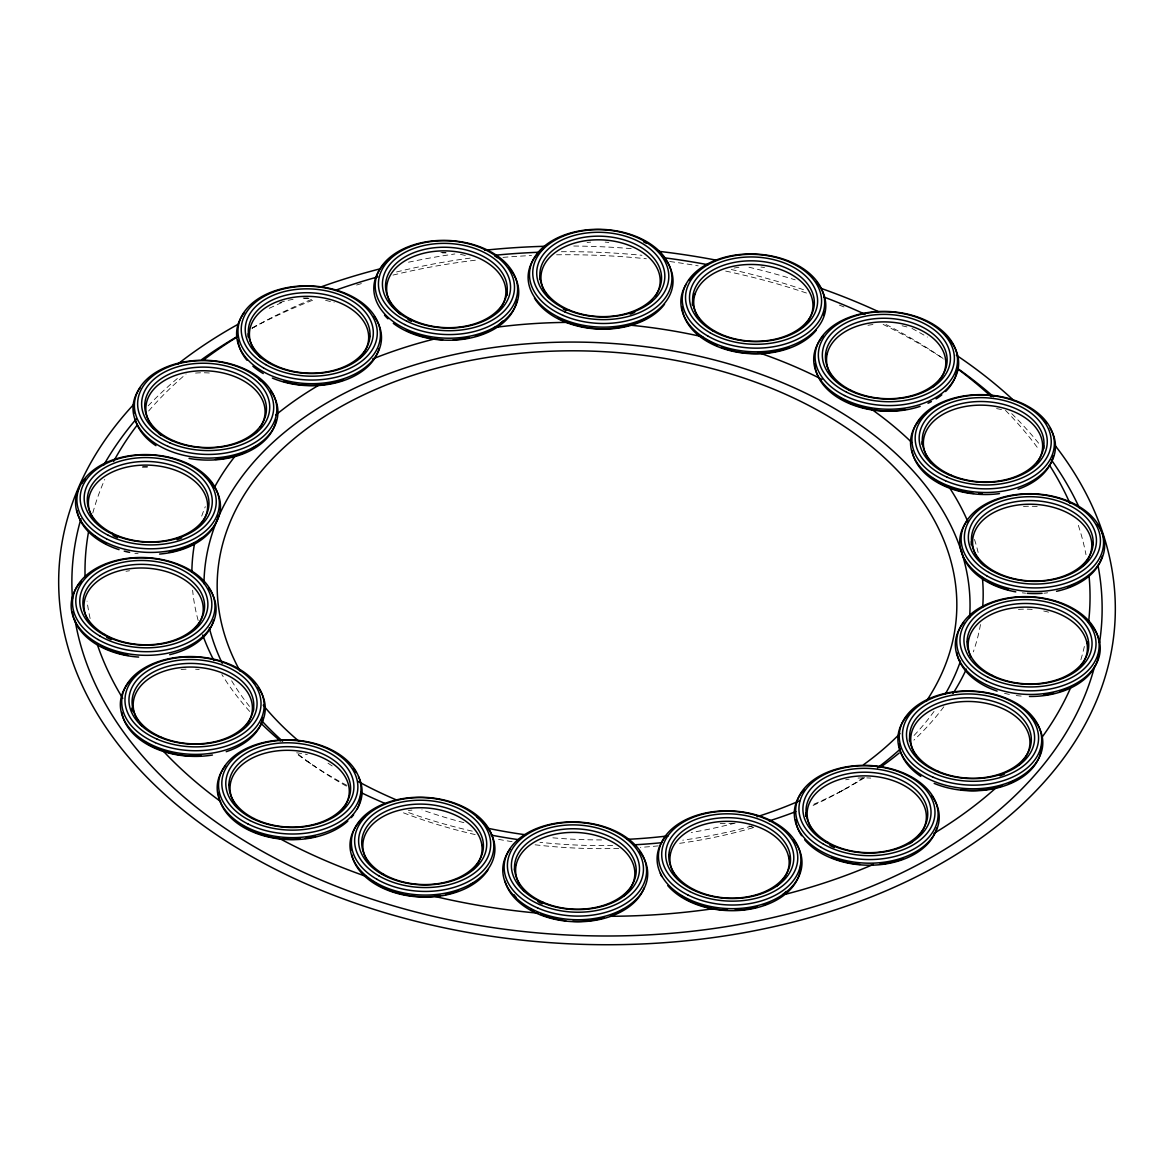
<?xml version="1.0" encoding="UTF-8"?>
<svg xmlns="http://www.w3.org/2000/svg" width="1174" height="1174" viewBox="0 0 1174 1174"><rect width="100%" height="100%" fill="white"/><g stroke="black" fill="none" stroke-linecap="round" stroke-linejoin="round"><path stroke-width="0.75" stroke-dasharray="5 3.75" d="M252.205 328.06L256.622 325.624M839.219 792.318L848.054 787.431M306.693 760.972L315.116 766.695M934.005 711.444A383.267 252.953 2.6 0 1 912.55 737.067M863.374 777.687A383.267 252.953 2.6 0 1 810.97 806.421M752.96 827.729A383.267 252.953 2.6 0 1 678.029 843.548M658.262 845.882A383.267 252.953 2.6 0 1 640.388 847.364M618.698 848.42A383.267 252.953 2.6 0 1 535.021 844.796M512.113 841.67A383.267 252.953 2.6 0 1 498.422 839.337M475.191 834.582A383.267 252.953 2.6 0 1 402.007 812.261M346.374 786.14A383.267 252.953 2.6 0 1 295.804 752.343M249.49 706.41A383.267 252.953 2.6 0 1 230.867 679.452M735.217 823.047A370.059 244.236 2.6 0 1 691.251 832.498M601.558 839.924A370.059 244.236 2.6 0 1 552.499 837.796M463.877 822.651A370.059 244.236 2.6 0 1 421.921 809.825M332.183 765.962A370.059 244.236 2.6 0 1 327.707 762.983M269.242 308.307A528.652 348.913 2.6 0 1 282.068 302.452M408.493 262.213A528.652 348.913 2.6 0 1 454.822 253.966M573.763 246.026A528.652 348.913 2.6 0 1 631.201 248.609M748.953 267.202A528.652 348.913 2.6 0 1 795.194 279.838M911.963 328.412A528.652 348.913 2.6 0 1 927.387 337.07M148.188 405.837A515.43 340.181 2.6 0 1 179.358 376.825M252.395 328.001A515.43 340.181 2.6 0 1 315.043 299.311M356.558 285.033A515.43 340.181 2.6 0 1 363.426 282.993M392.982 275.083A515.43 340.181 2.6 0 1 478.508 259.836M503.015 257.385A515.43 340.181 2.6 0 1 531.514 255.536M556.593 254.802A515.43 340.181 2.6 0 1 646.36 258.764M669.752 261.523A515.43 340.181 2.6 0 1 698.192 265.852M725.679 271.091A515.43 340.181 2.6 0 1 808.959 293.882M839.366 305.093A515.43 340.181 2.6 0 1 844.326 307.089M883.141 324.435A515.43 340.181 2.6 0 1 943.984 359.112M1011.724 413.63A515.43 340.181 2.6 0 1 1040.487 445.504M1084.365 646.463A502.81 331.86 2.6 0 1 1080.77 660.082M90.119 618.522A502.81 331.86 2.6 0 1 87.052 601.176M92.805 513.009A502.81 331.86 2.6 0 1 104.75 479.462M148.658 410.988A502.81 331.86 2.6 0 1 186.123 373.934M251.896 328.265A502.81 331.86 2.6 0 1 311.565 299.429M396.533 271.972A502.81 331.86 2.6 0 1 470.701 258.045M561.363 251.72A502.81 331.86 2.6 0 1 641.929 255.286M731.314 269.521A502.81 331.86 2.6 0 1 805.716 290.462M886.018 324.523A502.81 331.86 2.6 0 1 944.189 359.229M1005.458 410.328A502.81 331.86 2.6 0 1 1039.357 450.244M1078.348 525.35A502.81 331.86 2.6 0 1 1085.979 554.656M980.481 624.539A395.887 261.288 2.6 0 1 973.319 651.864M943.808 706.807A395.887 261.288 2.6 0 1 913.915 740.119M864.754 777.614A395.887 261.288 2.6 0 1 811.836 805.1M752.02 825.982A395.887 261.288 2.6 0 1 682.74 840.188M612.637 845.544A395.887 261.288 2.6 0 1 539.967 842.316M472.3 831.148A395.887 261.288 2.6 0 1 406.556 811.85M346.858 785.347A395.887 261.288 2.6 0 1 295.261 752.739M249.68 711.415A395.887 261.288 2.6 0 1 221.871 674.522M198.142 620.43A395.887 261.288 2.6 0 1 192.624 590.228M201.708 516.12A395.887 261.288 2.6 0 1 205.303 506.64M974.493 539.438A395.887 261.288 2.6 0 1 978.147 552.455M142.303 467.164A60.887 40.18 2.6 0 1 147.763 467.135M142.656 466.768A64.1 42.308 2.6 0 1 147.675 466.768M138.106 553.717A71.276 47.048 2.6 0 1 134.834 553.277M126 571.283A60.887 40.18 2.6 0 1 129.536 570.755M181.09 669.532A60.887 40.18 2.6 0 1 186.505 669.151M195.588 669.224A60.887 40.18 2.6 0 1 199.213 669.503M296.655 752.827A60.887 40.18 2.6 0 1 307.324 754.574M408.376 810.5A60.887 40.18 2.6 0 1 411.957 810.119M720.205 823.605A60.887 40.18 2.6 0 1 734.733 823.664M748.953 826.012A60.887 40.18 2.6 0 1 754.046 827.45M845.691 779.815A60.887 40.18 2.6 0 1 849.14 779.154M858.033 778.083A60.887 40.18 2.6 0 1 870.741 778.098M1018.46 609.394A60.887 40.18 2.6 0 1 1032.988 609.453M1043.73 611.008A60.887 40.18 2.6 0 1 1048.94 612.256M1021.189 696.079A71.276 47.048 2.6 0 1 1016.244 695.551M1009.376 694.406A71.276 47.048 2.6 0 1 1002.258 692.704M1023.479 506.449A60.887 40.18 2.6 0 1 1039.797 506.786M1047.619 592.811A71.276 47.048 2.6 0 1 1043.95 593.193M1025.592 593.178A71.276 47.048 2.6 0 1 1022.29 592.841M996.594 408.596A60.887 40.18 2.6 0 1 1001.862 409.697M867.982 325.286A60.887 40.18 2.6 0 1 873.265 324.508M902.102 325.785A60.887 40.18 2.6 0 1 908.999 327.502M733.999 268.083A60.887 40.18 2.6 0 1 741.043 267.012M760.957 267.041A60.887 40.18 2.6 0 1 764.567 267.511M587.073 242.49A60.887 40.18 2.6 0 1 590.654 242.123M605.182 242.093A60.887 40.18 2.6 0 1 608.792 242.446M442.393 252.909A60.887 40.18 2.6 0 1 446.017 252.924M460.443 254.42A60.887 40.18 2.6 0 1 465.696 255.565M440.91 252.557A64.1 42.308 2.6 0 1 445.929 252.557M279.705 302.584A60.887 40.18 2.6 0 1 293.207 299.37M303.949 298.401A60.887 40.18 2.6 0 1 309.422 298.416M325.58 300.368A60.887 40.18 2.6 0 1 334.12 302.657M303.127 298.049A64.1 42.308 2.6 0 1 309.848 298.064M195.559 373.068A60.887 40.18 2.6 0 1 211.892 373.2"/><path stroke-width="1.5" d="M203.968 583.713A383.267 252.953 2.6 0 1 597.801 342.632A383.267 252.953 2.6 0 1 969.577 617.597M960.508 661.079A383.267 252.953 2.6 0 1 945.099 694.377M900.502 748.821A383.267 252.953 2.6 0 1 877.521 767.767M282.582 741.19A383.267 252.953 2.6 0 1 261.068 719.985M222.253 663.325A383.267 252.953 2.6 0 1 209.295 627.826M240.054 671.117A370.059 244.236 2.6 0 1 597.096 351.334A370.059 244.236 2.6 0 1 926.433 701.083M899.959 733.589A370.059 244.236 2.6 0 1 863.492 764.744M799.949 800.624A370.059 244.236 2.6 0 1 757.069 816.722M668.182 835.859A370.059 244.236 2.6 0 1 626.975 839.337M525.629 834.787A370.059 244.236 2.6 0 1 486.858 828.052M395.785 799.655A370.059 244.236 2.6 0 1 357.879 781.326M299.165 741.44A370.059 244.236 2.6 0 1 263.196 705.163M1054.898 445.21A528.652 348.913 2.6 0 1 572.222 943.955A528.652 348.913 2.6 0 1 133.542 404.59M177.626 364.189A528.652 348.913 2.6 0 1 238.028 324.303M320.458 287.116A528.652 348.913 2.6 0 1 380.391 268.758M484.598 250.253A528.652 348.913 2.6 0 1 545.074 246.276M657.983 251.236A528.652 348.913 2.6 0 1 716.155 260.144M820.89 288.32A528.652 348.913 2.6 0 1 878.108 311.477M956.296 355.15A528.652 348.913 2.6 0 1 1013.837 400.554M1097.969 565.296A515.43 340.181 2.6 0 1 1099.51 642.809M1094.594 666.392A515.43 340.181 2.6 0 1 571.562 935.194A515.43 340.181 2.6 0 1 75.063 620.092M72.48 598.769A515.43 340.181 2.6 0 1 80.947 518.776M103.84 464.933A515.43 340.181 2.6 0 1 136.184 419.118M201.884 359.435A515.43 340.181 2.6 0 1 238.161 335.969M957.162 368.122A515.43 340.181 2.6 0 1 993.483 396.68M1051.2 459.68A515.43 340.181 2.6 0 1 1079.39 507.931M1089.002 575.509A502.81 331.86 2.6 0 1 1088.547 622.396M1071.011 686.878A502.81 331.86 2.6 0 1 1041.91 737.419M996.902 787.035A502.81 331.86 2.6 0 1 933.961 833.393M873.295 864.446A502.81 331.86 2.6 0 1 785.347 894.294M715.142 908.427A502.81 331.86 2.6 0 1 610.157 916.292M538.338 913.196A502.81 331.86 2.6 0 1 434.835 896.437M365.98 876.362A502.81 331.86 2.6 0 1 278.018 837.664M220.609 801.49A502.81 331.86 2.6 0 1 163.421 751.257M122.756 698.369A502.81 331.86 2.6 0 1 97.266 644.35M85.071 576.83A502.81 331.86 2.6 0 1 88.549 531.807M113.585 461.47A502.81 331.86 2.6 0 1 137.343 424.9M202.985 360.389A502.81 331.86 2.6 0 1 238.043 336.439M335.06 290.433A502.81 331.86 2.6 0 1 377.808 276.873M496.132 255.14A502.81 331.86 2.6 0 1 538.631 252.263M664.543 257.84A502.81 331.86 2.6 0 1 708.025 264.722M823.928 297.037A502.81 331.86 2.6 0 1 865.003 314.265M957.28 368.607A502.81 331.86 2.6 0 1 991.179 396.563M1049.453 465.109A502.81 331.86 2.6 0 1 1069.94 503.367M982.697 606.958A395.887 261.288 2.6 0 0 982.403 577.769A68.063 44.92 2.6 0 1 979.732 575.671M966.334 669.151A395.887 261.288 2.6 0 1 952.965 693.555M899.225 752.989A395.887 261.288 2.6 0 1 880.544 767.165M795.825 811.601A395.887 261.288 2.6 0 1 769.219 820.89M661.931 842.668A395.887 261.288 2.6 0 1 633.857 844.825M518.893 839.718A395.887 261.288 2.6 0 1 491.114 835.081M384.823 803.339A395.887 261.288 2.6 0 1 360.741 792.421M280.395 740.955A395.887 261.288 2.6 0 1 260.701 722.993M213.917 660.507A395.887 261.288 2.6 0 1 202.735 635.017M191.861 571.958A395.887 261.288 2.6 0 1 194.561 543.445M214.079 488.032A395.887 261.288 2.6 0 1 235.666 455.409M275.802 414.994A395.887 261.288 2.6 0 1 320.81 384.045M372.745 358.921A395.887 261.288 2.6 0 1 435.275 338.787M494.019 327.561A395.887 261.288 2.6 0 1 569.493 322.366M628.002 324.963A395.887 261.288 2.6 0 1 702.742 336.835M758.199 352.508A395.887 261.288 2.6 0 1 822.064 379.451M871.255 409.051A395.887 261.288 2.6 0 1 911.758 442.466M948.504 486.212A395.887 261.288 2.6 0 1 967.875 521.74M204.57 476.028A72.509 47.855 2.6 0 1 161.087 551.941A72.509 47.855 2.6 0 1 79.054 488.032M81.754 483.424A72.509 47.855 2.6 0 1 85.188 479.051M95.417 521.74A59.654 39.373 2.6 0 1 147.689 465.109A59.654 39.373 2.6 0 1 200.901 524.059M181.706 537.883A59.654 39.373 2.6 0 1 177.142 539.629M117.532 537.589A59.654 39.373 2.6 0 1 113.056 535.535M201.062 538.411A68.063 44.92 2.6 0 1 198.45 540.407M194.18 543.166A68.063 44.92 2.6 0 1 168.953 552.352M106.306 543.65A68.063 44.92 2.6 0 1 101.624 540.921M97.339 537.941A68.063 44.92 2.6 0 1 94.712 535.828M218.437 515.606A71.276 47.048 2.6 0 1 159.591 554.069M129.595 552.367A71.276 47.048 2.6 0 1 124.224 551.134M119.044 549.637A71.276 47.048 2.6 0 1 77.058 510.543M208.678 588.013A72.509 47.855 2.6 0 1 140.865 655.195A72.509 47.855 2.6 0 1 81.153 581.541M90.075 623.379A59.654 39.373 2.6 0 1 145.576 568.084A59.654 39.373 2.6 0 1 195.31 628.369M111.119 639.61A59.654 39.373 2.6 0 1 106.761 637.438M128.215 655.43A68.063 44.92 2.6 0 1 101.155 646.14M213.653 620.121A71.276 47.048 2.6 0 1 169.716 654.681M138.649 657.088A71.276 47.048 2.6 0 1 72.436 611.801M258.177 687.509A72.509 47.855 2.6 0 1 233.729 747.031A72.509 47.855 2.6 0 1 140.029 737.932A72.509 47.855 2.6 0 1 135.612 675.608M252.792 681.155A72.509 47.855 2.6 0 1 255.11 683.635M137.563 719.882A59.654 39.373 2.6 0 1 194.767 667.14A59.654 39.373 2.6 0 1 246.437 725.048M142.303 726.134A59.654 39.373 2.6 0 1 140.205 723.698M132.075 711.473A60.887 40.18 2.6 0 1 131.826 708.098M253.261 707.13A60.887 40.18 2.6 0 1 253.511 710.505M201.003 755.88A68.063 44.92 2.6 0 1 145.429 742.247M263.225 717.578A71.276 47.048 2.6 0 1 226.23 751.683M212.435 755.029A71.276 47.048 2.6 0 1 121.847 712.515M358.51 776.616A72.509 47.855 2.6 0 1 283.462 837.282A72.509 47.855 2.6 0 1 225.599 765.697M353.374 768.588A72.509 47.855 2.6 0 1 356.221 772.536M237.06 806.964A59.654 39.373 2.6 0 1 290.565 750.362A59.654 39.373 2.6 0 1 341.341 810.691M229.297 785.245A60.887 40.18 2.6 0 1 230.236 781.943M315.601 836.475A68.063 44.92 2.6 0 1 305.431 838.412M300.221 838.984A68.063 44.92 2.6 0 1 243.253 826.144M360.741 794.299A71.276 47.048 2.6 0 1 357.307 808.769M353.594 814.771A71.276 47.048 2.6 0 1 351.275 817.603M347.842 821.081A71.276 47.048 2.6 0 1 269.33 837.194A71.276 47.048 2.6 0 1 218.32 792.494M477.055 817.089A72.509 47.855 2.6 0 1 473.665 882.349A72.509 47.855 2.6 0 1 374.755 881.982A72.509 47.855 2.6 0 1 364.82 816.664M367.873 861.613A59.654 39.373 2.6 0 1 427.747 808.05A59.654 39.373 2.6 0 1 471.963 870.404M482.382 845.031A60.887 40.18 2.6 0 1 482.998 848.391M472.432 883.376A68.063 44.92 2.6 0 1 469.6 885.24M458.418 890.743A68.063 44.92 2.6 0 1 445.636 894.559M440.558 895.513A68.063 44.92 2.6 0 1 372.701 881.278M488.428 869.23A71.276 47.048 2.6 0 1 413.791 896.51A71.276 47.048 2.6 0 1 351.804 854.833M351.143 849.917A71.276 47.048 2.6 0 1 351.261 844.986M639.654 851.546A72.509 47.855 2.6 0 1 576.096 919.726A72.509 47.855 2.6 0 1 510.044 849.257M519.994 885.24A59.654 39.373 2.6 0 1 582.377 832.894A59.654 39.373 2.6 0 1 623.526 896.158M542.241 903.804A59.654 39.373 2.6 0 1 537.912 901.603M524.734 891.492A59.654 39.373 2.6 0 1 522.635 889.041M514.417 870.11A60.887 40.18 2.6 0 1 515.474 865.121M623.335 909.292A68.063 44.92 2.6 0 1 612.329 914.957M603.906 917.848A68.063 44.92 2.6 0 1 572.78 921.282M565.692 920.695A68.063 44.92 2.6 0 1 540.612 914.297M534.053 911.244A68.063 44.92 2.6 0 1 530.868 909.483M516.178 897.464A68.063 44.92 2.6 0 1 513.933 894.632M644.262 887.735A71.276 47.048 2.6 0 1 572.751 921.649A71.276 47.048 2.6 0 1 504.981 881.131M793.272 839.615A72.509 47.855 2.6 0 1 728.599 908.603A72.509 47.855 2.6 0 1 666.715 835.286M677.956 879.194A59.654 39.373 2.6 0 1 693.276 828.551A59.654 39.373 2.6 0 1 771.861 834.083A59.654 39.373 2.6 0 1 776.586 886.165M669.18 856.257A60.887 40.18 2.6 0 1 670.134 852.955M788.62 855.846A60.887 40.18 2.6 0 1 789.588 859.177M786.169 891.477A68.063 44.92 2.6 0 1 782.588 894.661M769.41 902.674A68.063 44.92 2.6 0 1 763.452 905.095M757.113 907.076A68.063 44.92 2.6 0 1 734.792 910.276M727.689 910.232A68.063 44.92 2.6 0 1 680.245 895.204M800.639 865.311A71.276 47.048 2.6 0 1 747.97 909.498A71.276 47.048 2.6 0 1 667.786 885.622M661.696 876.494A71.276 47.048 2.6 0 1 660.316 873.295M931.818 795.869A72.509 47.855 2.6 0 1 863.991 863.051A72.509 47.855 2.6 0 1 804.293 789.398M813.215 831.251A59.654 39.373 2.6 0 1 868.716 775.955A59.654 39.373 2.6 0 1 918.435 836.24M912.506 841.714A59.654 39.373 2.6 0 1 909.718 843.695M834.259 847.481A59.654 39.373 2.6 0 1 829.886 845.309M805.775 816.356A60.887 40.18 2.6 0 1 806.01 812.995M902.703 858.854A68.063 44.92 2.6 0 1 879.649 864.299M860.16 864.446A68.063 44.92 2.6 0 1 831.632 857.548M936.793 827.993A71.276 47.048 2.6 0 1 878.768 864.798A71.276 47.048 2.6 0 1 804.645 839.733M801.607 835.683A71.276 47.048 2.6 0 1 795.576 819.657M1030.332 715.568A72.509 47.855 2.6 0 1 1017.022 778.7A72.509 47.855 2.6 0 1 920.108 774.106A72.509 47.855 2.6 0 1 913.152 710.021M919.829 760.532A59.654 39.373 2.6 0 1 932.449 709.492A59.654 39.373 2.6 0 1 1011.166 713.22A59.654 39.373 2.6 0 1 1018.636 765.213M1004.504 774.048A59.654 39.373 2.6 0 1 999.984 775.823M909.38 740.838A60.887 40.18 2.6 0 1 910.114 735.819M1013.954 780.959A68.063 44.92 2.6 0 1 1009.112 783.293M1002.185 785.934A68.063 44.92 2.6 0 1 960.787 789.75M1041.397 747.09A71.276 47.048 2.6 0 1 934.166 783.396M920.827 776.381A71.276 47.048 2.6 0 1 899.02 743.626M1090.47 624.128A72.509 47.855 2.6 0 1 1029.187 694.45A72.509 47.855 2.6 0 1 963.751 622.499M971.118 657.337A59.654 39.373 2.6 0 1 1032.665 607.398A59.654 39.373 2.6 0 1 1080.682 666.084M967.449 642.046A60.887 40.18 2.6 0 1 968.389 638.759M1086.875 641.635A60.887 40.18 2.6 0 1 1087.843 644.966M1067.68 688.463A68.063 44.92 2.6 0 1 1060.151 691.427M1053.753 693.291A68.063 44.92 2.6 0 1 1043.583 695.228M1098.893 651.115A71.276 47.048 2.6 0 1 1029.451 696.476M997.137 691.119A71.276 47.048 2.6 0 1 956.839 652.583M1097.25 524.235A72.509 47.855 2.6 0 1 1031.608 591.505A72.509 47.855 2.6 0 1 967.64 520.229M977.604 558.09A59.654 39.373 2.6 0 1 1036.437 504.453A59.654 39.373 2.6 0 1 1082.81 565.751M984.032 565.633A59.654 39.373 2.6 0 1 980.613 562.082M971.206 544.721A60.887 40.18 2.6 0 1 971.456 541.346M1092.114 541.508A60.887 40.18 2.6 0 1 1092.73 544.868M1074.768 584.27A68.063 44.92 2.6 0 1 1068.149 587.22M1008.29 589.759A68.063 44.92 2.6 0 1 988.361 581.6M1102.239 556.359A71.276 47.048 2.6 0 1 1056.556 591.3M1042.116 593.325A71.276 47.048 2.6 0 1 1027.235 593.31M1015.759 591.872A71.276 47.048 2.6 0 1 961.227 549.667M1050.128 428.275A72.509 47.855 2.6 0 1 973.055 491.759A72.509 47.855 2.6 0 1 925.816 413.718M1044.185 420.483A72.509 47.855 2.6 0 1 1046.401 423.007M931.422 463.026A59.654 39.373 2.6 0 1 980.804 405.147A59.654 39.373 2.6 0 1 1036.642 463.158M922.06 444.535A60.887 40.18 2.6 0 1 922.441 441.189M1043.466 445.239A60.887 40.18 2.6 0 1 1043.73 448.615M982.345 494.107A68.063 44.92 2.6 0 1 978.764 493.931M973.466 493.447A68.063 44.92 2.6 0 1 932.802 478.361M1053.43 455.673A71.276 47.048 2.6 0 1 1018.063 489.235M999.456 493.623A71.276 47.048 2.6 0 1 912.051 450.625M946.567 336.41A72.509 47.855 2.6 0 1 935.018 397.927A72.509 47.855 2.6 0 1 840.804 397.502A72.509 47.855 2.6 0 1 823.341 335.852M834.582 379.76A59.654 39.373 2.6 0 1 849.903 329.102A59.654 39.373 2.6 0 1 928.487 334.649A59.654 39.373 2.6 0 1 933.213 386.716M825.821 356.823A60.887 40.18 2.6 0 1 826.76 353.521M905.389 409.477A68.063 44.92 2.6 0 1 839.777 397.722M956.898 370.793A71.276 47.048 2.6 0 1 945.569 391.514M941.812 394.86A71.276 47.048 2.6 0 1 936.133 398.896M931.378 401.611A71.276 47.048 2.6 0 1 928.018 403.254M920.137 406.351A71.276 47.048 2.6 0 1 814.844 364.072M816.385 281.907A72.509 47.855 2.6 0 1 758.169 351.789A72.509 47.855 2.6 0 1 686.1 284.313M688.8 280.483A72.509 47.855 2.6 0 1 695.712 273.395M699.807 319.856A59.654 39.373 2.6 0 1 757.391 264.678A59.654 39.373 2.6 0 1 802.84 327.12M692.366 304.961A60.887 40.18 2.6 0 1 692.601 301.601M693.761 296.655A60.887 40.18 2.6 0 1 695.052 293.412M789.295 347.475A68.063 44.92 2.6 0 1 721.32 347.387M716.698 345.494A68.063 44.92 2.6 0 1 705.016 339.007M824.28 311.726A71.276 47.048 2.6 0 1 823.766 314.999M816.179 330.349A71.276 47.048 2.6 0 1 737.331 352.2A71.276 47.048 2.6 0 1 682.035 306.634M661.74 255.125A72.509 47.855 2.6 0 1 646.14 317.611A72.509 47.855 2.6 0 1 549.828 312.108A72.509 47.855 2.6 0 1 543.386 248.36M643.557 241.785A72.509 47.855 2.6 0 1 646.551 243.4M548.992 297.682A59.654 39.373 2.6 0 1 597.126 239.804A59.654 39.373 2.6 0 1 655.253 296.332M652.274 300.177A59.654 39.373 2.6 0 1 648.87 303.567M634.752 312.387A59.654 39.373 2.6 0 1 630.218 314.162M566.103 310.494A59.654 39.373 2.6 0 1 563.256 308.997M539.629 279.177A60.887 40.18 2.6 0 1 540.011 275.831M648.679 316.687A68.063 44.92 2.6 0 1 557.782 317.772M664.528 304.242A71.276 47.048 2.6 0 1 598.094 329.043A71.276 47.048 2.6 0 1 534.449 298.093M508.944 267.877A72.509 47.855 2.6 0 1 490.13 329.527A72.509 47.855 2.6 0 1 394.493 322.468A72.509 47.855 2.6 0 1 389.533 259.058M494.65 255.888A72.509 47.855 2.6 0 1 497.409 257.693M400.672 314.515A59.654 39.373 2.6 0 1 402.814 262.213A59.654 39.373 2.6 0 1 481.78 259.557A59.654 39.373 2.6 0 1 497.967 311.257M411.326 321.324A59.654 39.373 2.6 0 1 408.038 319.548M506.86 292.077A60.887 40.18 2.6 0 1 506.977 295.452M502.912 321.016A68.063 44.92 2.6 0 1 499.332 324.215M489.367 330.657A68.063 44.92 2.6 0 1 475.455 336.175M468.896 337.804A68.063 44.92 2.6 0 1 453.311 339.756M442.642 339.682A68.063 44.92 2.6 0 1 406.189 330.276M517 299.781A71.276 47.048 2.6 0 1 468.294 338.435A71.276 47.048 2.6 0 1 393.305 323.349M387.978 318.814A71.276 47.048 2.6 0 1 384.514 315.175M374.11 316.364A72.509 47.855 2.6 0 1 308.469 383.634A72.509 47.855 2.6 0 1 244.5 312.372M254.465 350.234A59.654 39.373 2.6 0 1 313.297 296.582A59.654 39.373 2.6 0 1 359.67 357.894M260.892 357.762A59.654 39.373 2.6 0 1 258.544 355.428M248.081 336.85A60.887 40.18 2.6 0 1 248.316 333.489M368.974 333.636A60.887 40.18 2.6 0 1 369.59 337.011M343.498 379.936A68.063 44.92 2.6 0 1 283.492 381.418M379.099 348.487A71.276 47.048 2.6 0 1 272.368 378.072M263.24 373.552A71.276 47.048 2.6 0 1 252.88 366.229M246.951 360.227A71.276 47.048 2.6 0 1 237.867 340.167M270.856 391.206A72.509 47.855 2.6 0 1 205.245 458.051A72.509 47.855 2.6 0 1 140.278 387.596M258.72 379.07A72.509 47.855 2.6 0 1 261.582 381.315M153.897 428.627A59.654 39.373 2.6 0 1 202.016 370.749A59.654 39.373 2.6 0 1 260.144 427.277M257.165 431.122A59.654 39.373 2.6 0 1 254.963 433.411M161.234 435.466A59.654 39.373 2.6 0 1 158.549 433.279M256.358 445.738A68.063 44.92 2.6 0 1 252.117 448.541M245.909 451.843A68.063 44.92 2.6 0 1 215.444 459.46M276.198 419.646A71.276 47.048 2.6 0 1 189.058 458.403M155.951 445.665A71.276 47.048 2.6 0 1 135.215 419.47M134.159 412.91A71.276 47.048 2.6 0 1 134.144 409.638M106.379 538.749A71.276 47.048 2.6 0 0 218.995 508.313A71.276 47.048 2.6 0 0 119.044 457.963A71.276 47.048 2.6 0 0 106.379 538.749M108.346 535.329A68.063 44.92 2.6 0 0 215.884 506.273A68.063 44.92 2.6 0 0 120.423 458.183A68.063 44.92 2.6 0 0 108.346 535.329M110.664 533.26A64.1 42.308 2.6 0 0 211.936 505.906A64.1 42.308 2.6 0 0 122.052 460.619A64.1 42.308 2.6 0 0 110.664 533.26M112.469 533.334A60.887 40.18 2.6 0 0 208.664 507.344A60.887 40.18 2.6 0 0 123.285 464.346A60.887 40.18 2.6 0 0 112.469 533.334M98.058 639.537A71.276 47.048 2.6 0 0 213.917 614.457A71.276 47.048 2.6 0 0 119.249 559.749A71.276 47.048 2.6 0 0 98.058 639.537M100.201 636.205A68.063 44.92 2.6 0 0 210.836 612.27A68.063 44.92 2.6 0 0 120.423 560.027A68.063 44.92 2.6 0 0 100.201 636.205M102.74 634.254A64.1 42.308 2.6 0 0 206.932 611.713A64.1 42.308 2.6 0 0 121.788 562.522A64.1 42.308 2.6 0 0 102.74 634.254M104.721 634.43A60.887 40.18 2.6 0 0 203.689 613.019A60.887 40.18 2.6 0 0 122.815 566.294A60.887 40.18 2.6 0 0 104.721 634.43M155.291 742.643A71.276 47.048 2.6 0 0 264.121 707.012A71.276 47.048 2.6 0 0 159.356 661.27A71.276 47.048 2.6 0 0 155.291 742.643M157.067 739.136A68.063 44.92 2.6 0 0 260.995 705.104A68.063 44.92 2.6 0 0 160.955 661.417A68.063 44.92 2.6 0 0 157.067 739.136M159.165 736.964A64.1 42.308 2.6 0 0 257.033 704.928A64.1 42.308 2.6 0 0 162.819 663.78A64.1 42.308 2.6 0 0 159.165 736.964M160.779 736.964A60.887 40.18 2.6 0 0 253.745 706.528A60.887 40.18 2.6 0 0 164.257 667.448A60.887 40.18 2.6 0 0 160.779 736.964M248.007 823.972A71.276 47.048 2.6 0 0 360.623 793.551A71.276 47.048 2.6 0 0 260.672 743.201A71.276 47.048 2.6 0 0 248.007 823.972M249.974 820.553A68.063 44.92 2.6 0 0 357.512 791.496A68.063 44.92 2.6 0 0 262.051 743.421A68.063 44.92 2.6 0 0 249.974 820.553M252.293 818.483A64.1 42.308 2.6 0 0 353.565 791.129A64.1 42.308 2.6 0 0 263.68 745.842A64.1 42.308 2.6 0 0 252.293 818.483M254.098 818.571A60.887 40.18 2.6 0 0 350.292 792.582A60.887 40.18 2.6 0 0 264.913 749.57A60.887 40.18 2.6 0 0 254.098 818.571M376.913 879.282A71.276 47.048 2.6 0 0 492.757 854.217A71.276 47.048 2.6 0 0 398.089 799.509A71.276 47.048 2.6 0 0 376.913 879.282M379.041 875.951A68.063 44.92 2.6 0 0 489.675 852.016A68.063 44.92 2.6 0 0 399.277 799.773A68.063 44.92 2.6 0 0 379.041 875.951M381.594 874.014A64.1 42.308 2.6 0 0 485.772 851.458A64.1 42.308 2.6 0 0 400.642 802.268A64.1 42.308 2.6 0 0 381.594 874.014M383.56 874.19A60.887 40.18 2.6 0 0 482.529 852.764A60.887 40.18 2.6 0 0 401.669 806.039A60.887 40.18 2.6 0 0 383.56 874.19M537.736 908.001A71.276 47.048 2.6 0 0 646.551 872.37A71.276 47.048 2.6 0 0 541.786 826.613A71.276 47.048 2.6 0 0 537.736 908.001M539.512 904.494A68.063 44.92 2.6 0 0 643.425 870.462A68.063 44.92 2.6 0 0 543.386 826.775A68.063 44.92 2.6 0 0 539.512 904.494M541.596 902.322A64.1 42.308 2.6 0 0 639.463 870.272A64.1 42.308 2.6 0 0 545.25 829.138A64.1 42.308 2.6 0 0 541.596 902.322M543.21 902.307A60.887 40.18 2.6 0 0 636.176 871.871A60.887 40.18 2.6 0 0 546.688 832.792A60.887 40.18 2.6 0 0 543.21 902.307M687.905 894.984A71.276 47.048 2.6 0 0 800.521 864.563A71.276 47.048 2.6 0 0 700.555 814.213A71.276 47.048 2.6 0 0 687.905 894.984M689.857 891.565A68.063 44.92 2.6 0 0 797.41 862.508A68.063 44.92 2.6 0 0 701.949 814.433A68.063 44.92 2.6 0 0 689.857 891.565M692.19 889.51A64.1 42.308 2.6 0 0 793.463 862.142A64.1 42.308 2.6 0 0 703.564 816.869A64.1 42.308 2.6 0 0 692.19 889.51M693.995 889.584A60.887 40.18 2.6 0 0 790.19 863.594A60.887 40.18 2.6 0 0 704.796 820.582A60.887 40.18 2.6 0 0 693.995 889.584M821.198 847.393A71.276 47.048 2.6 0 0 937.057 822.328A71.276 47.048 2.6 0 0 842.389 767.62A71.276 47.048 2.6 0 0 821.198 847.393M823.341 844.062A68.063 44.92 2.6 0 0 933.976 820.127A68.063 44.92 2.6 0 0 843.563 767.884A68.063 44.92 2.6 0 0 823.341 844.062M825.88 842.125A64.1 42.308 2.6 0 0 930.072 819.584A64.1 42.308 2.6 0 0 844.928 770.379A64.1 42.308 2.6 0 0 825.88 842.125M827.861 842.301A60.887 40.18 2.6 0 0 926.829 820.89A60.887 40.18 2.6 0 0 845.955 774.15A60.887 40.18 2.6 0 0 827.861 842.301M932.831 777.056A71.276 47.048 2.6 0 0 1041.661 741.425A71.276 47.048 2.6 0 0 936.896 695.668A71.276 47.048 2.6 0 0 932.831 777.056M934.607 773.549A68.063 44.92 2.6 0 0 1038.535 739.517A68.063 44.92 2.6 0 0 938.481 695.83A68.063 44.92 2.6 0 0 934.607 773.549M936.705 771.377A64.1 42.308 2.6 0 0 1034.573 739.327A64.1 42.308 2.6 0 0 940.359 698.192A64.1 42.308 2.6 0 0 936.705 771.377M938.319 771.362A60.887 40.18 2.6 0 0 1031.286 740.926A60.887 40.18 2.6 0 0 941.783 701.847A60.887 40.18 2.6 0 0 938.319 771.362M986.16 680.773A71.276 47.048 2.6 0 0 1098.776 650.352A71.276 47.048 2.6 0 0 998.825 600.002A71.276 47.048 2.6 0 0 986.16 680.773M988.126 677.354A68.063 44.92 2.6 0 0 1095.665 648.297A68.063 44.92 2.6 0 0 1000.204 600.222A68.063 44.92 2.6 0 0 988.126 677.354M990.445 675.299A64.1 42.308 2.6 0 0 1091.717 647.931A64.1 42.308 2.6 0 0 1001.833 602.658A64.1 42.308 2.6 0 0 990.445 675.299M992.25 675.373A60.887 40.18 2.6 0 0 1088.445 649.383A60.887 40.18 2.6 0 0 1003.066 606.371A60.887 40.18 2.6 0 0 992.25 675.373M986.644 575.759A71.276 47.048 2.6 0 0 1102.503 550.679A71.276 47.048 2.6 0 0 1007.82 495.986A71.276 47.048 2.6 0 0 986.644 575.759M988.772 572.428A68.063 44.92 2.6 0 0 1099.422 548.493A68.063 44.92 2.6 0 0 1009.009 496.25A68.063 44.92 2.6 0 0 988.772 572.428M991.326 570.491A64.1 42.308 2.6 0 0 1095.503 547.935A64.1 42.308 2.6 0 0 1010.374 498.745A64.1 42.308 2.6 0 0 991.326 570.491M993.292 570.667A60.887 40.18 2.6 0 0 1092.26 549.241A60.887 40.18 2.6 0 0 1011.401 502.516A60.887 40.18 2.6 0 0 993.292 570.667M945.51 480.753A71.276 47.048 2.6 0 0 1054.325 445.122A71.276 47.048 2.6 0 0 949.561 399.38A71.276 47.048 2.6 0 0 945.51 480.753M947.271 477.246A68.063 44.92 2.6 0 0 1051.2 443.214A68.063 44.92 2.6 0 0 951.16 399.527A68.063 44.92 2.6 0 0 947.271 477.246M949.37 475.074A64.1 42.308 2.6 0 0 1047.237 443.038A64.1 42.308 2.6 0 0 953.024 401.89A64.1 42.308 2.6 0 0 949.37 475.074M950.984 475.059A60.887 40.18 2.6 0 0 1043.95 444.623A60.887 40.18 2.6 0 0 954.462 405.544A60.887 40.18 2.6 0 0 950.984 475.059M844.532 395.55A71.276 47.048 2.6 0 0 957.148 365.129A71.276 47.048 2.6 0 0 857.181 314.779A71.276 47.048 2.6 0 0 844.532 395.55M846.498 392.131A68.063 44.92 2.6 0 0 954.036 363.074A68.063 44.92 2.6 0 0 858.576 314.999A68.063 44.92 2.6 0 0 846.498 392.131M848.817 390.062A64.1 42.308 2.6 0 0 950.089 362.707A64.1 42.308 2.6 0 0 860.204 317.435A64.1 42.308 2.6 0 0 848.817 390.062M850.622 390.15A60.887 40.18 2.6 0 0 946.816 364.16A60.887 40.18 2.6 0 0 861.423 321.148A60.887 40.18 2.6 0 0 850.622 390.15M707.79 335.999A71.276 47.048 2.6 0 0 823.649 310.934A71.276 47.048 2.6 0 0 728.981 256.226A71.276 47.048 2.6 0 0 707.79 335.999M709.932 332.682A68.063 44.92 2.6 0 0 820.567 308.747A68.063 44.92 2.6 0 0 730.155 256.504A68.063 44.92 2.6 0 0 709.932 332.682M712.471 330.73A64.1 42.308 2.6 0 0 816.664 308.19A64.1 42.308 2.6 0 0 731.519 258.999A64.1 42.308 2.6 0 0 712.471 330.73M714.452 330.907A60.887 40.18 2.6 0 0 813.421 309.496A60.887 40.18 2.6 0 0 732.547 262.771A60.887 40.18 2.6 0 0 714.452 330.907M563.065 315.395A71.276 47.048 2.6 0 0 671.895 279.764A71.276 47.048 2.6 0 0 567.13 234.022A71.276 47.048 2.6 0 0 563.065 315.395M564.841 311.888A68.063 44.92 2.6 0 0 668.769 277.856A68.063 44.92 2.6 0 0 568.73 234.169A68.063 44.92 2.6 0 0 564.841 311.888M566.939 309.716A64.1 42.308 2.6 0 0 664.807 277.68A64.1 42.308 2.6 0 0 570.593 236.532A64.1 42.308 2.6 0 0 566.939 309.716M568.554 309.716A60.887 40.18 2.6 0 0 661.52 279.28A60.887 40.18 2.6 0 0 572.032 240.2A60.887 40.18 2.6 0 0 568.554 309.716M404.648 324.538A71.276 47.048 2.6 0 0 517.264 294.116A71.276 47.048 2.6 0 0 417.298 243.766A71.276 47.048 2.6 0 0 404.648 324.538M406.6 321.118A68.063 44.92 2.6 0 0 514.139 292.062A68.063 44.92 2.6 0 0 418.692 243.972A68.063 44.92 2.6 0 0 406.6 321.118M408.934 319.049A64.1 42.308 2.6 0 0 510.206 291.695A64.1 42.308 2.6 0 0 420.307 246.408A64.1 42.308 2.6 0 0 408.934 319.049M410.724 319.123A60.887 40.18 2.6 0 0 506.933 293.148A60.887 40.18 2.6 0 0 421.539 250.135A60.887 40.18 2.6 0 0 410.724 319.123M263.504 367.888A71.276 47.048 2.6 0 0 379.363 342.823A71.276 47.048 2.6 0 0 284.68 288.114A71.276 47.048 2.6 0 0 263.504 367.888M265.632 364.571A68.063 44.92 2.6 0 0 376.282 340.621A68.063 44.92 2.6 0 0 285.869 288.393A68.063 44.92 2.6 0 0 265.632 364.571M268.186 362.619A64.1 42.308 2.6 0 0 372.363 340.078A64.1 42.308 2.6 0 0 287.234 290.888A64.1 42.308 2.6 0 0 268.186 362.619M270.152 362.795A60.887 40.18 2.6 0 0 369.135 341.385A60.887 40.18 2.6 0 0 288.261 294.659A60.887 40.18 2.6 0 0 270.152 362.795M167.97 446.34A71.276 47.048 2.6 0 0 276.785 410.709A71.276 47.048 2.6 0 0 172.035 364.967A71.276 47.048 2.6 0 0 167.97 446.34M169.746 442.833A68.063 44.92 2.6 0 0 273.659 408.801A68.063 44.92 2.6 0 0 173.62 365.114A68.063 44.92 2.6 0 0 169.746 442.833M171.844 440.661A64.1 42.308 2.6 0 0 269.697 408.625A64.1 42.308 2.6 0 0 175.484 367.477A64.1 42.308 2.6 0 0 171.844 440.661M173.459 440.661A60.887 40.18 2.6 0 0 266.41 410.225A60.887 40.18 2.6 0 0 176.922 371.145A60.887 40.18 2.6 0 0 173.459 440.661"/></g></svg>
